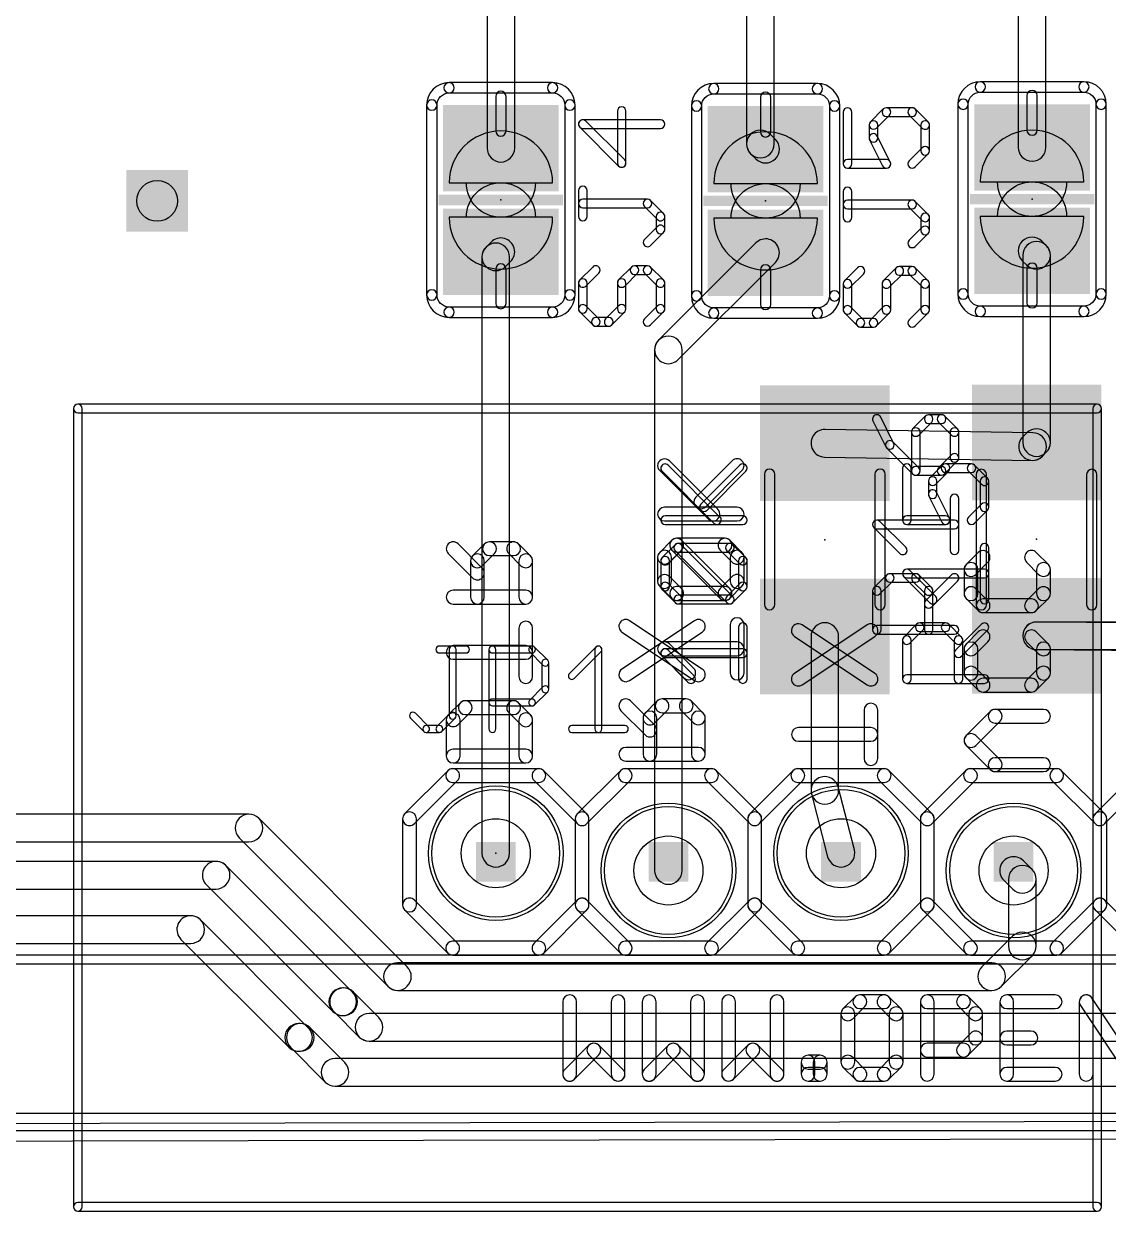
# Model space of a CAD drawing. Extents: x -3 to 127, y -3 to 73.
# Drawn here: x 26.87 to 42.83, y 6.09 to 23.56 of the extents above; entities that cross this region are included whole.
import ezdxf

# ---------------------------------------------------------------- set-up
doc = ezdxf.new("R2010")
doc.units = 0
for name, color, linetype in [('1', 22, 'CONTINUOUS'), ('16', 175, 'CONTINUOUS'), ('17', 82, 'CONTINUOUS'), ('18', 82, 'CONTINUOUS'), ('20', 7, 'CONTINUOUS'), ('21', 253, 'CONTINUOUS'), ('22', 253, 'CONTINUOUS'), ('23', 7, 'CONTINUOUS'), ('25', 253, 'CONTINUOUS'), ('255', 2, 'CONTINUOUS'), ('27', 253, 'CONTINUOUS'), ('29', 253, 'CONTINUOUS'), ('30', 253, 'CONTINUOUS'), ('31', 253, 'CONTINUOUS'), ('44', 253, 'CONTINUOUS'), ('51', 253, 'CONTINUOUS'), ('52', 253, 'CONTINUOUS')]:
    doc.layers.add(name, color=color, linetype=linetype)

# ---------------------------------------------------------------- blocks, each defined once
blk = doc.blocks.new('RECT')
blk.add_solid([(-0.5, -0.5), (0.5, -0.5), (-0.5, 0.5), (0.5, 0.5)])
blk = doc.blocks.new('ROUNDP')
blk.add_circle((0, 0), 0.5)
blk = doc.blocks.new('SQUAREV')
blk.add_solid([(-0.5, -0.5), (0.5, -0.5), (-0.5, 0.5), (0.5, 0.5)])

msp = doc.modelspace()

# ---------------------------------------------------------------- linework, layer by layer
at = {"layer": '1'}
for points in [[(41.9076, 21.7429), (41.9076, 29.371, 1), (41.5012, 29.371), (41.5012, 21.7429, 1)], [(37.503, 27.649), (37.503, 21.7931, 1), (37.9094, 21.7931), (37.9094, 27.649, 1)], [(34.0901, 21.7304), (34.0901, 24.3977, 1), (33.6837, 24.3977), (33.6837, 21.7304, 1)], [(37.5625, 21.6494), (37.6386, 21.5732, 1), (37.926, 21.8606), (37.8499, 21.9367, 1)], [(33.9559, 19.988), (34.0306, 20.0627, 1), (33.7432, 20.3501), (33.6685, 20.2753, 1)], [(34.0154, 11.3555), (34.0154, 20.1317, 1), (33.609, 20.1317), (33.609, 11.3555, 1)], [(36.4959, 18.6191), (37.926, 20.0492, 1), (37.6386, 20.3366), (36.2085, 18.9065, 1)], [(41.9137, 20.297), (41.8481, 20.3626, 1), (41.5607, 20.0752), (41.6264, 20.0096, 1)], [(41.9732, 17.3989), (41.9732, 20.1533, 1), (41.5668, 20.1533), (41.5668, 17.3989, 1)], [(36.5554, 11.1015), (36.5554, 18.7628, 1), (36.149, 18.7628), (36.149, 11.1015, 1)], [(38.6511, 17.1858), (41.7084, 17.1373, 1), (41.7149, 17.5437), (38.6575, 17.5921, 1)], [(41.8553, 17.1968), (41.9137, 17.2552, 1), (41.6264, 17.5426), (41.568, 17.4842, 1)], [(38.4511, 14.545), (38.4511, 12.2806, 1), (38.8575, 12.2806), (38.8575, 14.545, 1)], [(41.7686, 14.3517), (43.9764, 14.3357, 1), (43.9794, 14.7421), (41.7715, 14.7581, 1)], [(41.77, 14.3517), (45.795, 14.3517, 1), (45.795, 14.7581), (41.77, 14.7581, 1)], [(38.4575, 12.2299), (38.6954, 11.3049, 1), (39.089, 11.4061), (38.8511, 12.3312, 1)], [(22.7583, 11.5235), (30.1794, 11.5235, 1), (30.1794, 11.9299), (22.7583, 11.9299, 1)], [(30.0357, 11.583), (32.2213, 9.3975, 1), (32.5087, 9.6848), (30.3231, 11.8704, 1)], [(41.7039, 11.1171), (41.5759, 11.2452, 1), (41.2885, 10.9578), (41.4165, 10.8298, 1)], [(41.7634, 9.9918), (41.7634, 10.9735, 1), (41.357, 10.9735), (41.357, 9.9918, 1)], [(41.2533, 9.3975), (41.7039, 9.8481, 1), (41.4165, 10.1355), (40.9659, 9.6848, 1)], [(32.365, 9.3379), (41.1096, 9.3379, 1), (41.1096, 9.7443), (32.365, 9.7443, 1)]]:
    msp.add_lwpolyline(points, format="xyb", close=True, dxfattribs=at)
at = {"layer": '16'}
for points in [[(13.5223, 10.8291), (29.6973, 10.8291, 1), (29.6973, 11.2355), (13.5223, 11.2355, 1)], [(29.5536, 10.8886), (31.4161, 9.0261, 1), (31.7035, 9.3134), (29.841, 11.1759, 1)], [(13.0848, 10.0291), (29.3223, 10.0291, 1), (29.3223, 10.4355), (13.0848, 10.4355, 1)], [(29.1786, 10.0886), (30.7661, 8.5011, 1), (31.0535, 8.7884), (29.466, 10.3759, 1)], [(31.5598, 8.9666), (31.5723, 8.9666, 1), (31.5723, 9.373), (31.5598, 9.373, 1)], [(31.4286, 9.0261), (31.8036, 8.6511, 1), (32.091, 8.9384), (31.716, 9.3134, 1)], [(31.9473, 8.5916), (54.7598, 8.5916, 1), (54.7598, 8.998), (31.9473, 8.998, 1)], [(30.9098, 8.4416), (30.9348, 8.4416, 1), (30.9348, 8.848), (30.9098, 8.848, 1)], [(30.7911, 8.5011), (31.3036, 7.9886, 1), (31.591, 8.2759), (31.0785, 8.7884, 1)], [(31.4473, 7.9291), (55.3473, 7.9291, 1), (55.3473, 8.3355), (31.4473, 8.3355, 1)]]:
    msp.add_lwpolyline(points, format="xyb", close=True, dxfattribs=at)
at = {"layer": '20'}
msp.add_lwpolyline([(71.4983, 7.4593), (19.8256, 7.3648, 1), (19.826, 7.1108), (71.4988, 7.2053, 1)], format="xyb", close=True, dxfattribs=at)
at = {"layer": '21'}
for points in [[(33.1249, 22.5432, 1), (33.1249, 22.6956, 0.4142), (32.7947, 22.3654, 1), (32.9471, 22.3654, -0.4142)], [(33.1249, 22.5432), (34.6489, 22.5432, 1), (34.6489, 22.6956), (33.1249, 22.6956, 1)], [(34.8267, 22.3654, 1), (34.9791, 22.3654, 0.4142), (34.6489, 22.6956, 1), (34.6489, 22.5432, -0.4142)], [(37.0203, 22.5297, 1), (37.0203, 22.6821, 0.4142), (36.6901, 22.3519, 1), (36.8425, 22.3519, -0.4142)], [(37.0203, 22.5297), (38.5443, 22.5297, 1), (38.5443, 22.6821), (37.0203, 22.6821, 1)], [(38.7221, 22.3519, 1), (38.8745, 22.3519, 0.4142), (38.5443, 22.6821, 1), (38.5443, 22.5297, -0.4142)], [(40.9424, 22.5557, 1), (40.9424, 22.7081, 0.4142), (40.6122, 22.3779, 1), (40.7646, 22.3779, -0.4142)], [(40.9424, 22.5557), (42.4664, 22.5557, 1), (42.4664, 22.7081), (40.9424, 22.7081, 1)], [(42.6442, 22.3779, 1), (42.7966, 22.3779, 0.4142), (42.4664, 22.7081, 1), (42.4664, 22.5557, -0.4142)], [(32.9471, 19.5714), (32.9471, 22.3654, 1), (32.7947, 22.3654), (32.7947, 19.5714, 1)], [(34.8267, 22.3654), (34.8267, 19.5714, 1), (34.9791, 19.5714), (34.9791, 22.3654, 1)], [(36.8425, 19.5579), (36.8425, 22.3519, 1), (36.6901, 22.3519), (36.6901, 19.5579, 1)], [(38.7221, 22.3519), (38.7221, 19.5579, 1), (38.8745, 19.5579), (38.8745, 22.3519, 1)], [(40.7646, 19.5839), (40.7646, 22.3779, 1), (40.6122, 22.3779), (40.6122, 19.5839, 1)], [(42.6442, 22.3779), (42.6442, 19.5839, 1), (42.7966, 19.5839), (42.7966, 22.3779, 1)], [(32.9471, 19.5714, 1), (32.7947, 19.5714, 0.4142), (33.1249, 19.2412, 1), (33.1249, 19.3936, -0.4142)], [(34.6489, 19.3936, 1), (34.6489, 19.2412, 0.4142), (34.9791, 19.5714, 1), (34.8267, 19.5714, -0.4142)], [(36.8425, 19.5579, 1), (36.6901, 19.5579, 0.4142), (37.0203, 19.2277, 1), (37.0203, 19.3801, -0.4142)], [(38.5443, 19.3801, 1), (38.5443, 19.2277, 0.4142), (38.8745, 19.5579, 1), (38.7221, 19.5579, -0.4142)], [(40.7646, 19.5839, 1), (40.6122, 19.5839, 0.4142), (40.9424, 19.2537, 1), (40.9424, 19.4061, -0.4142)], [(42.4664, 19.4061, 1), (42.4664, 19.2537, 0.4142), (42.7966, 19.5839, 1), (42.6442, 19.5839, -0.4142)], [(40.9424, 19.2537), (42.4664, 19.2537, 1), (42.4664, 19.4061), (40.9424, 19.4061, 1)], [(33.1249, 19.2412), (34.6489, 19.2412, 1), (34.6489, 19.3936), (33.1249, 19.3936, 1)], [(37.0203, 19.2277), (38.5443, 19.2277, 1), (38.5443, 19.3801), (37.0203, 19.3801, 1)], [(32.614, 11.7917), (33.249, 12.4267, 1), (33.1053, 12.5704), (32.4703, 11.9354, 1)], [(33.1772, 12.3969), (34.4472, 12.3969, 1), (34.4472, 12.6001), (33.1772, 12.6001, 1)], [(34.3753, 12.4267), (35.0103, 11.7917, 1), (35.154, 11.9354), (34.519, 12.5704, 1)], [(35.154, 11.7917), (35.789, 12.4267, 1), (35.6453, 12.5704), (35.0103, 11.9354, 1)], [(35.7172, 12.3969), (36.9872, 12.3969, 1), (36.9872, 12.6001), (35.7172, 12.6001, 1)], [(36.9153, 12.4267), (37.5503, 11.7917, 1), (37.694, 11.9354), (37.059, 12.5704, 1)], [(37.694, 11.7917), (38.329, 12.4267, 1), (38.1853, 12.5704), (37.5503, 11.9354, 1)], [(38.2572, 12.3969), (39.5272, 12.3969, 1), (39.5272, 12.6001), (38.2572, 12.6001, 1)], [(39.4553, 12.4267), (40.0903, 11.7917, 1), (40.234, 11.9354), (39.599, 12.5704, 1)], [(40.234, 11.7917), (40.869, 12.4267, 1), (40.7253, 12.5704), (40.0903, 11.9354, 1)], [(40.7972, 12.3969), (42.0672, 12.3969, 1), (42.0672, 12.6001), (40.7972, 12.6001, 1)], [(41.9953, 12.4267), (42.6303, 11.7917, 1), (42.774, 11.9354), (42.139, 12.5704, 1)], [(42.774, 11.7917), (43.409, 12.4267, 1), (43.2653, 12.5704), (42.6303, 11.9354, 1)], [(32.6438, 10.5935), (32.6438, 11.8635, 1), (32.4406, 11.8635), (32.4406, 10.5935, 1)], [(34.9806, 11.8635), (34.9806, 10.5935, 1), (35.1838, 10.5935), (35.1838, 11.8635, 1)], [(37.5206, 11.8635), (37.5206, 10.5935, 1), (37.7238, 10.5935), (37.7238, 11.8635, 1)], [(40.0606, 11.8635), (40.0606, 10.5935, 1), (40.2638, 10.5935), (40.2638, 11.8635, 1)], [(42.6006, 11.8635), (42.6006, 10.5935, 1), (42.8038, 10.5935), (42.8038, 11.8635, 1)], [(33.249, 10.0304), (32.614, 10.6654, 1), (32.4703, 10.5217), (33.1053, 9.8867, 1)], [(35.0103, 10.6654), (34.3753, 10.0304, 1), (34.519, 9.8867), (35.154, 10.5217, 1)], [(35.789, 10.0304), (35.154, 10.6654, 1), (35.0103, 10.5217), (35.6453, 9.8867, 1)], [(37.5503, 10.6654), (36.9153, 10.0304, 1), (37.059, 9.8867), (37.694, 10.5217, 1)], [(38.329, 10.0304), (37.694, 10.6654, 1), (37.5503, 10.5217), (38.1853, 9.8867, 1)], [(40.0903, 10.6654), (39.4553, 10.0304, 1), (39.599, 9.8867), (40.234, 10.5217, 1)], [(40.869, 10.0304), (40.234, 10.6654, 1), (40.0903, 10.5217), (40.7253, 9.8867, 1)], [(42.6303, 10.6654), (41.9953, 10.0304, 1), (42.139, 9.8867), (42.774, 10.5217, 1)], [(43.409, 10.0304), (42.774, 10.6654, 1), (42.6303, 10.5217), (43.2653, 9.8867, 1)], [(34.4472, 10.0601), (33.1772, 10.0601, 1), (33.1772, 9.8569), (34.4472, 9.8569, 1)], [(36.9872, 10.0601), (35.7172, 10.0601, 1), (35.7172, 9.8569), (36.9872, 9.8569, 1)], [(39.5272, 10.0601), (38.2572, 10.0601, 1), (38.2572, 9.8569), (39.5272, 9.8569, 1)], [(42.0672, 10.0601), (40.7972, 10.0601, 1), (40.7972, 9.8569), (42.0672, 9.8569, 1)], [(87.975, 9.856), (10.975, 9.856, 1), (10.975, 9.729), (87.975, 9.729, 1)]]:
    msp.add_lwpolyline(points, format="xyb", close=True, dxfattribs=at)
at = {"layer": '22'}
for points in [[(33.6128, 15.5524), (33.2569, 15.9083, 1), (33.1133, 15.7647), (33.4692, 15.4088, 1)], [(33.6471, 15.9083), (33.4692, 15.7304, 1), (33.6128, 15.5867), (33.7908, 15.7647, 1)], [(34.0749, 15.9381), (33.719, 15.9381, 1), (33.719, 15.7349), (34.0749, 15.7349, 1)], [(34.3247, 15.7304), (34.1467, 15.9083, 1), (34.003, 15.7647), (34.181, 15.5867, 1)], [(33.4394, 15.6586), (33.4394, 15.1247, 1), (33.6426, 15.1247), (33.6426, 15.6586, 1)], [(34.3544, 15.1247), (34.3544, 15.6586, 1), (34.1512, 15.6586), (34.1512, 15.1247, 1)], [(40.8769, 15.4597), (41.0549, 15.6377, 1), (40.9112, 15.7813), (40.7333, 15.6034, 1)], [(41.623, 15.6377), (41.801, 15.4597, 1), (41.9447, 15.6034), (41.7667, 15.7813, 1)], [(40.9067, 15.1756), (40.9067, 15.5316, 1), (40.7035, 15.5316), (40.7035, 15.1756, 1)], [(41.7712, 15.5316), (41.7712, 15.1756, 1), (41.9744, 15.1756), (41.9744, 15.5316, 1)], [(33.1851, 15.0231), (34.2528, 15.0231, 1), (34.2528, 15.2263), (33.1851, 15.2263, 1)], [(41.0549, 15.0695), (40.8769, 15.2475, 1), (40.7333, 15.1038), (40.9112, 14.9259, 1)], [(41.801, 15.2475), (41.623, 15.0695, 1), (41.7667, 14.9259), (41.9447, 15.1038, 1)], [(41.6949, 15.0993), (40.983, 15.0993, 1), (40.983, 14.8961), (41.6949, 14.8961, 1)], [(34.3544, 13.9553), (34.3544, 14.6671, 1), (34.1512, 14.6671), (34.1512, 13.9553, 1)], [(36.8492, 14.0662), (35.7815, 14.778, 1), (35.6687, 14.609), (36.7365, 13.8972, 1)], [(36.7365, 14.778), (35.6687, 14.0662, 1), (35.7815, 13.8972), (36.8492, 14.609, 1)], [(39.3892, 14.0027), (38.3215, 14.7145, 1), (38.2087, 14.5455), (39.2765, 13.8337, 1)], [(39.2765, 14.7145), (38.2087, 14.0027, 1), (38.3215, 13.8337), (39.3892, 14.5455, 1)], [(40.8769, 14.2903), (41.0549, 14.4683, 1), (40.9112, 14.6119), (40.7333, 14.434, 1)], [(41.623, 14.4683), (41.801, 14.2903, 1), (41.9447, 14.434), (41.7667, 14.6119, 1)], [(33.1851, 14.2096), (34.2528, 14.2096, 1), (34.2528, 14.4128), (33.1851, 14.4128, 1)], [(40.9067, 14.0063), (40.9067, 14.3622, 1), (40.7035, 14.3622), (40.7035, 14.0063, 1)], [(41.7712, 14.3622), (41.7712, 14.0063, 1), (41.9744, 14.0063), (41.9744, 14.3622, 1)], [(41.0549, 13.9001), (40.8769, 14.0781, 1), (40.7333, 13.9344), (40.9112, 13.7565, 1)], [(41.801, 14.0781), (41.623, 13.9001, 1), (41.7667, 13.7565), (41.9447, 13.9344, 1)], [(41.6949, 13.9299), (40.983, 13.9299, 1), (40.983, 13.7267), (41.6949, 13.7267, 1)], [(33.2569, 13.2479), (33.4349, 13.4259, 1), (33.2912, 13.5696), (33.1133, 13.3916, 1)], [(33.3631, 13.3961), (34.0749, 13.3961, 1), (34.0749, 13.5993), (33.3631, 13.5993, 1)], [(34.003, 13.4259), (34.181, 13.2479, 1), (34.3247, 13.3916), (34.1467, 13.5696, 1)], [(36.1528, 13.24), (35.7969, 13.596, 1), (35.6533, 13.4523), (36.0092, 13.0964, 1)], [(36.1871, 13.596), (36.0092, 13.418, 1), (36.1528, 13.2743), (36.3308, 13.4523, 1)], [(36.6149, 13.6257), (36.259, 13.6257, 1), (36.259, 13.4225), (36.6149, 13.4225, 1)], [(36.8647, 13.418), (36.6867, 13.596, 1), (36.543, 13.4523), (36.721, 13.2743, 1)], [(39.4344, 12.7488), (39.4344, 13.4606, 1), (39.2312, 13.4606), (39.2312, 12.7488, 1)], [(40.8769, 12.943), (41.2328, 13.2989, 1), (41.0892, 13.4426), (40.7333, 13.0866, 1)], [(41.161, 13.2691), (41.8728, 13.2691, 1), (41.8728, 13.4723), (41.161, 13.4723, 1)], [(33.2867, 12.7859), (33.2867, 13.3198, 1), (33.0835, 13.3198), (33.0835, 12.7859, 1)], [(34.1512, 13.3198), (34.1512, 12.7859, 1), (34.3544, 12.7859), (34.3544, 13.3198, 1)], [(35.9794, 13.3462), (35.9794, 12.8123, 1), (36.1826, 12.8123), (36.1826, 13.3462, 1)], [(36.8944, 12.8123), (36.8944, 13.3462, 1), (36.6912, 13.3462), (36.6912, 12.8123, 1)], [(38.2651, 13.0031), (39.3328, 13.0031, 1), (39.3328, 13.2063), (38.2651, 13.2063, 1)], [(41.2328, 12.7307), (40.8769, 13.0866, 1), (40.7333, 12.943), (41.0892, 12.5871, 1)], [(34.2528, 12.8875), (33.1851, 12.8875, 1), (33.1851, 12.6843), (34.2528, 12.6843, 1)], [(35.7251, 12.7107), (36.7928, 12.7107, 1), (36.7928, 12.9139), (35.7251, 12.9139, 1)], [(41.8728, 12.7605), (41.161, 12.7605, 1), (41.161, 12.5573), (41.8728, 12.5573, 1)]]:
    msp.add_lwpolyline(points, format="xyb", close=True, dxfattribs=at)
at = {"layer": '23'}
for p in [(41.7044, 20.9809), (33.8869, 20.9684), (37.7823, 20.9549), (38.6543, 15.967), (41.77, 15.9769), (33.8122, 11.3555)]:
    msp.add_point(p, dxfattribs=at)
at = {"layer": '25'}
for points in [[(35.7279, 21.5135), (35.7279, 22.2761, 1), (35.6009, 22.2761), (35.6009, 21.5135, 1)], [(38.9243, 22.2627), (38.9243, 21.5, 1), (39.0513, 21.5), (39.0513, 22.2627, 1)], [(39.414, 22.0271), (39.6047, 22.2178, 1), (39.5149, 22.3076), (39.3242, 22.1169, 1)], [(39.5598, 22.1992), (39.9411, 22.1992, 1), (39.9411, 22.3262), (39.5598, 22.3262, 1)], [(39.8962, 22.2178), (40.0869, 22.0271, 1), (40.1767, 22.1169), (39.986, 22.3076, 1)], [(36.2364, 22.149), (35.0924, 22.149, 1), (35.0924, 22.022), (36.2364, 22.022, 1)], [(35.0475, 22.0406), (35.6195, 21.4686, 1), (35.7093, 21.5584), (35.1373, 22.1304, 1)], [(39.4326, 21.8813), (39.4326, 22.072, 1), (39.3056, 22.072), (39.3056, 21.8813, 1)], [(40.0683, 22.072), (40.0683, 21.6907, 1), (40.1953, 21.6907), (40.1953, 22.072, 1)], [(39.6166, 21.5284), (39.4259, 21.9097, 1), (39.3123, 21.8529), (39.503, 21.4716, 1)], [(40.0869, 21.7356), (39.8962, 21.5449, 1), (39.986, 21.4551), (40.1767, 21.6458, 1)], [(38.9878, 21.4365), (39.5598, 21.4365, 1), (39.5598, 21.5635), (38.9878, 21.5635, 1)], [(35.1559, 20.7254), (35.1559, 21.1067, 1), (35.0289, 21.1067), (35.0289, 20.7254, 1)], [(39.0513, 20.712), (39.0513, 21.0933, 1), (38.9243, 21.0933), (38.9243, 20.712, 1)], [(36.0457, 20.9796), (35.0924, 20.9796, 1), (35.0924, 20.8526), (36.0457, 20.8526, 1)], [(36.2813, 20.7703), (36.0907, 20.961, 1), (36.0008, 20.8712), (36.1915, 20.6805, 1)], [(39.9411, 20.9661), (38.9878, 20.9661, 1), (38.9878, 20.8391), (39.9411, 20.8391, 1)], [(40.1767, 20.7569), (39.986, 20.9475, 1), (39.8962, 20.8577), (40.0869, 20.667, 1)], [(36.2999, 20.5348), (36.2999, 20.7254, 1), (36.1729, 20.7254), (36.1729, 20.5348, 1)], [(40.1953, 20.5213), (40.1953, 20.712, 1), (40.0683, 20.712), (40.0683, 20.5213, 1)], [(36.0907, 20.2992), (36.2813, 20.4899, 1), (36.1915, 20.5797), (36.0008, 20.389, 1)], [(39.986, 20.2857), (40.1767, 20.4764, 1), (40.0869, 20.5662), (39.8962, 20.3755, 1)], [(35.2382, 19.9822), (35.0475, 19.7916, 1), (35.1373, 19.7018), (35.328, 19.8924, 1)], [(35.7093, 19.7018), (35.9, 19.8924, 1), (35.8102, 19.9822), (35.6195, 19.7916, 1)], [(35.8551, 19.8738), (36.0457, 19.8738, 1), (36.0457, 20.0008), (35.8551, 20.0008, 1)], [(36.0008, 19.8924), (36.1915, 19.7018, 1), (36.2813, 19.7916), (36.0907, 19.9822, 1)], [(39.1336, 19.9688), (38.9429, 19.7781, 1), (39.0327, 19.6883), (39.2234, 19.879, 1)], [(39.6047, 19.6883), (39.7954, 19.879, 1), (39.7056, 19.9688), (39.5149, 19.7781, 1)], [(39.7505, 19.8604), (39.9411, 19.8604, 1), (39.9411, 19.9874), (39.7505, 19.9874, 1)], [(39.8962, 19.879), (40.0869, 19.6883, 1), (40.1767, 19.7781), (39.986, 19.9688, 1)], [(35.0289, 19.7467), (35.0289, 19.3654, 1), (35.1559, 19.3654), (35.1559, 19.7467, 1)], [(35.7279, 19.3654), (35.7279, 19.7467, 1), (35.6009, 19.7467), (35.6009, 19.3654, 1)], [(36.1729, 19.7467), (36.1729, 19.3654, 1), (36.2999, 19.3654), (36.2999, 19.7467, 1)], [(38.9243, 19.7332), (38.9243, 19.3519, 1), (39.0513, 19.3519), (39.0513, 19.7332, 1)], [(39.6233, 19.3519), (39.6233, 19.7332, 1), (39.4963, 19.7332), (39.4963, 19.3519, 1)], [(40.0683, 19.7332), (40.0683, 19.3519, 1), (40.1953, 19.3519), (40.1953, 19.7332, 1)], [(35.0475, 19.3205), (35.2382, 19.1298, 1), (35.328, 19.2196), (35.1373, 19.4103, 1)], [(35.5187, 19.1298), (35.7093, 19.3205, 1), (35.6195, 19.4103), (35.4289, 19.2196, 1)], [(36.1915, 19.4103), (36.0008, 19.2196, 1), (36.0907, 19.1298), (36.2813, 19.3205, 1)], [(38.9429, 19.307), (39.1336, 19.1163, 1), (39.2234, 19.2061), (39.0327, 19.3968, 1)], [(39.414, 19.1163), (39.6047, 19.307, 1), (39.5149, 19.3968), (39.3242, 19.2061, 1)], [(40.0869, 19.3968), (39.8962, 19.2061, 1), (39.986, 19.1163), (40.1767, 19.307, 1)], [(35.2831, 19.1112), (35.4738, 19.1112, 1), (35.4738, 19.2382), (35.2831, 19.2382, 1)], [(39.1785, 19.0977), (39.3691, 19.0977, 1), (39.3691, 19.2247), (39.1785, 19.2247, 1)], [(39.3628, 17.7165), (39.5534, 17.3351, 1), (39.667, 17.3919), (39.4764, 17.7733, 1)], [(40.1373, 17.7898), (39.9467, 17.5991, 1), (40.0365, 17.5093), (40.2271, 17.7, 1)], [(40.3729, 17.8084), (40.1822, 17.8084, 1), (40.1822, 17.6814), (40.3729, 17.6814, 1)], [(40.6084, 17.5991), (40.4178, 17.7898, 1), (40.328, 17.7), (40.5186, 17.5093, 1)], [(39.9281, 17.5542), (39.9281, 16.9822, 1), (40.0551, 16.9822), (40.0551, 17.5542, 1)], [(40.627, 17.1729), (40.627, 17.5542, 1), (40.5, 17.5542), (40.5, 17.1729, 1)], [(39.5653, 17.3186), (39.9467, 16.9373, 1), (40.0365, 17.0271), (39.6551, 17.4084, 1)], [(40.4178, 16.9373), (40.6084, 17.128, 1), (40.5186, 17.2178), (40.328, 17.0271, 1)], [(39.7963, 17.0207), (39.7963, 16.2581, 1), (39.9233, 16.2581), (39.9233, 17.0207, 1)], [(39.9916, 16.9187), (40.3729, 16.9187, 1), (40.3729, 17.0457), (39.9916, 17.0457, 1)], [(40.2861, 16.7852), (40.4767, 16.9758, 1), (40.3869, 17.0656), (40.1963, 16.875, 1)], [(40.4318, 16.9572), (40.8132, 16.9572, 1), (40.8132, 17.0842), (40.4318, 17.0842, 1)], [(40.7683, 16.9758), (40.9589, 16.7852, 1), (41.0487, 16.875), (40.8581, 17.0656, 1)], [(40.3047, 16.6394), (40.3047, 16.8301, 1), (40.1777, 16.8301), (40.1777, 16.6394, 1)], [(40.9403, 16.8301), (40.9403, 16.4487, 1), (41.0673, 16.4487), (41.0673, 16.8301, 1)], [(40.4886, 16.2865), (40.298, 16.6678, 1), (40.1844, 16.611), (40.375, 16.2297, 1)], [(40.627, 15.8128), (40.627, 16.5755, 1), (40.5, 16.5755), (40.5, 15.8128, 1)], [(40.9589, 16.4936), (40.7683, 16.303, 1), (40.8581, 16.2132), (41.0487, 16.4038, 1)], [(39.8458, 15.8577), (39.4645, 16.239, 1), (39.3747, 16.1492), (39.756, 15.7679, 1)], [(39.4196, 16.1306), (40.5635, 16.1306, 1), (40.5635, 16.2576), (39.4196, 16.2576, 1)], [(39.8598, 16.1946), (40.4318, 16.1946, 1), (40.4318, 16.3216), (39.8598, 16.3216, 1)], [(41.0673, 15.0887), (41.0673, 15.8513, 1), (40.9403, 15.8513), (40.9403, 15.0887, 1)], [(39.4645, 15.1705), (39.6551, 15.3612, 1), (39.5653, 15.451), (39.3747, 15.2603, 1)], [(39.6102, 15.3426), (39.9916, 15.3426, 1), (39.9916, 15.4696), (39.6102, 15.4696, 1)], [(40.2861, 15.1336), (39.9047, 15.5149, 1), (39.8149, 15.4251), (40.1963, 15.0438, 1)], [(39.8598, 15.4065), (41.0038, 15.4065, 1), (41.0038, 15.5335), (39.8598, 15.5335, 1)], [(39.9467, 15.3612), (40.1373, 15.1705, 1), (40.2271, 15.2603), (40.0365, 15.451, 1)], [(40.2271, 14.9798), (40.6084, 15.3612, 1), (40.5186, 15.451), (40.1373, 15.0696, 1)], [(39.4831, 14.6434), (39.4831, 15.2154, 1), (39.3561, 15.2154), (39.3561, 14.6434, 1)], [(40.1187, 15.2154), (40.1187, 14.6434, 1), (40.2457, 14.6434), (40.2457, 15.2154, 1)], [(40.5635, 14.7069), (39.4196, 14.7069, 1), (39.4196, 14.5799), (40.5635, 14.5799, 1)], [(39.9047, 14.4464), (40.0954, 14.637, 1), (40.0056, 14.7268), (39.8149, 14.5362, 1)], [(40.0505, 14.6184), (40.4318, 14.6184, 1), (40.4318, 14.7454), (40.0505, 14.7454, 1)], [(40.3869, 14.637), (40.5776, 14.4464, 1), (40.6674, 14.5362), (40.4767, 14.7268, 1)], [(40.6674, 14.2557), (41.0487, 14.637, 1), (40.9589, 14.7268), (40.5776, 14.3455, 1)], [(39.9233, 13.9193), (39.9233, 14.4913, 1), (39.7963, 14.4913), (39.7963, 13.9193, 1)], [(40.559, 14.4913), (40.559, 13.9193, 1), (40.686, 13.9193), (40.686, 14.4913, 1)], [(32.9828, 14.3029), (33.3726, 14.3029, 1), (33.3726, 14.4045), (32.9828, 14.4045, 1)], [(33.2285, 13.3792), (33.2285, 14.3537, 1), (33.1269, 14.3537), (33.1269, 13.3792, 1)], [(33.8132, 13.1843), (33.8132, 14.3537, 1), (33.7116, 14.3537), (33.7116, 13.1843, 1)], [(33.7624, 14.3029), (34.3471, 14.3029, 1), (34.3471, 14.4045), (33.7624, 14.4045, 1)], [(34.3112, 14.3178), (34.5061, 14.1229, 1), (34.5779, 14.1947), (34.383, 14.3896, 1)], [(34.9677, 13.928), (35.3575, 14.3178, 1), (35.2857, 14.3896), (34.8959, 13.9998, 1)], [(35.2708, 14.3537), (35.2708, 13.1843, 1), (35.3724, 13.1843), (35.3724, 14.3537, 1)], [(34.4912, 14.1588), (34.4912, 13.769, 1), (34.5928, 13.769), (34.5928, 14.1588, 1)], [(41.0038, 13.9828), (39.8598, 13.9828, 1), (39.8598, 13.8558), (41.0038, 13.8558, 1)], [(34.5061, 13.8049), (34.3112, 13.61, 1), (34.383, 13.5382), (34.5779, 13.7331, 1)], [(34.3471, 13.6249), (33.7624, 13.6249, 1), (33.7624, 13.5233), (34.3471, 13.5233, 1)], [(32.5571, 13.3433), (32.752, 13.1484, 1), (32.8238, 13.2202), (32.6289, 13.4151, 1)], [(33.0187, 13.1484), (33.2136, 13.3433, 1), (33.1418, 13.4151), (32.9469, 13.2202, 1)], [(32.7879, 13.1335), (32.9828, 13.1335, 1), (32.9828, 13.2351), (32.7879, 13.2351, 1)], [(34.9318, 13.1335), (35.7114, 13.1335, 1), (35.7114, 13.2351), (34.9318, 13.2351, 1)]]:
    msp.add_lwpolyline(points, format="xyb", close=True, dxfattribs=at)
at = {"layer": '255'}
for points in [[(37.0793, 16.4187), (36.3675, 17.1305, 1), (36.2238, 16.9869), (36.9357, 16.2751, 1)], [(36.9014, 16.453), (37.4352, 16.9869, 1), (37.2916, 17.1305), (36.7577, 16.5967, 1)], [(36.2957, 16.2453), (37.3634, 16.2453, 1), (37.3634, 16.4485), (36.2957, 16.4485, 1)], [(36.3675, 15.6395), (36.5455, 15.8175, 1), (36.4018, 15.9611), (36.2238, 15.7832, 1)], [(36.4736, 15.7877), (37.1855, 15.7877, 1), (37.1855, 15.9909), (36.4736, 15.9909, 1)], [(37.2573, 15.2493), (36.5455, 15.9611, 1), (36.4018, 15.8175), (37.1136, 15.1057, 1)], [(37.1136, 15.8175), (37.2916, 15.6395, 1), (37.4352, 15.7832), (37.2573, 15.9611, 1)], [(36.3973, 15.3554), (36.3973, 15.7114, 1), (36.1941, 15.7114), (36.1941, 15.3554, 1)], [(37.2618, 15.7114), (37.2618, 15.3554, 1), (37.465, 15.3554), (37.465, 15.7114, 1)], [(36.5455, 15.2493), (36.3675, 15.4273, 1), (36.2238, 15.2836), (36.4018, 15.1057, 1)], [(37.2916, 15.4273), (37.1136, 15.2493, 1), (37.2573, 15.1057), (37.4352, 15.2836, 1)], [(37.1855, 15.2791), (36.4736, 15.2791, 1), (36.4736, 15.0759), (37.1855, 15.0759, 1)], [(37.465, 14.0081), (37.465, 14.7199, 1), (37.2618, 14.7199), (37.2618, 14.0081, 1)], [(36.7234, 14.0799), (36.3675, 14.4358, 1), (36.2238, 14.2922), (36.5798, 13.9363, 1)], [(36.2957, 14.2624), (37.3634, 14.2624, 1), (37.3634, 14.4656), (36.2957, 14.4656, 1)], [(34.798, 9.1703), (34.798, 8.1026, 1), (35.0012, 8.1026), (35.0012, 9.1703, 1)], [(35.713, 8.1026), (35.713, 9.1703, 1), (35.5098, 9.1703), (35.5098, 8.1026, 1)], [(35.9674, 9.1703), (35.9674, 8.1026, 1), (36.1706, 8.1026), (36.1706, 9.1703, 1)], [(36.8824, 8.1026), (36.8824, 9.1703, 1), (36.6792, 9.1703), (36.6792, 8.1026, 1)], [(37.1368, 9.1703), (37.1368, 8.1026, 1), (37.34, 8.1026), (37.34, 9.1703, 1)], [(38.0518, 8.1026), (38.0518, 9.1703, 1), (37.8486, 9.1703), (37.8486, 8.1026, 1)], [(39.0986, 9.2422), (38.9206, 9.0642, 1), (39.0643, 8.9205), (39.2423, 9.0985, 1)], [(39.5263, 9.2719), (39.1704, 9.2719, 1), (39.1704, 9.0687), (39.5263, 9.0687, 1)], [(39.7761, 9.0642), (39.5982, 9.2422, 1), (39.4545, 9.0985), (39.6325, 8.9205, 1)], [(40.2635, 8.1026), (40.2635, 9.1703, 1), (40.0603, 9.1703), (40.0603, 8.1026, 1)], [(40.1619, 9.0687), (40.6957, 9.0687, 1), (40.6957, 9.2719), (40.1619, 9.2719, 1)], [(40.6239, 9.0985), (40.8018, 8.9205, 1), (40.9455, 9.0642), (40.7676, 9.2422, 1)], [(42.0431, 9.2719), (41.3313, 9.2719, 1), (41.3313, 9.0687), (42.0431, 9.0687, 1)], [(41.2297, 9.1703), (41.2297, 8.1026, 1), (41.4329, 8.1026), (41.4329, 9.1703, 1)], [(42.4161, 9.114), (43.1279, 8.0462, 1), (43.297, 8.159), (42.5852, 9.2267, 1)], [(42.6023, 8.1026), (42.6023, 9.1703, 1), (42.3991, 9.1703), (42.3991, 8.1026, 1)], [(38.8909, 8.9924), (38.8909, 8.2805, 1), (39.0941, 8.2805), (39.0941, 8.9924, 1)], [(39.8059, 8.2805), (39.8059, 8.9924, 1), (39.6027, 8.9924), (39.6027, 8.2805, 1)], [(40.7721, 8.9924), (40.7721, 8.6365, 1), (40.9753, 8.6365), (40.9753, 8.9924, 1)], [(40.8018, 8.7083), (40.6239, 8.5303, 1), (40.7676, 8.3867), (40.9455, 8.5646, 1)], [(41.3313, 8.5349), (41.6872, 8.5349, 1), (41.6872, 8.7381), (41.3313, 8.7381, 1)], [(34.9714, 8.0308), (35.3273, 8.3867, 1), (35.1837, 8.5303), (34.8278, 8.1744, 1)], [(35.1837, 8.3867), (35.5396, 8.0308, 1), (35.6832, 8.1744), (35.3273, 8.5303, 1)], [(36.1408, 8.0308), (36.4967, 8.3867, 1), (36.3531, 8.5303), (35.9972, 8.1744, 1)], [(36.3531, 8.3867), (36.709, 8.0308, 1), (36.8526, 8.1744), (36.4967, 8.5303, 1)], [(37.3102, 8.0308), (37.6661, 8.3867, 1), (37.5225, 8.5303), (37.1666, 8.1744, 1)], [(37.5225, 8.3867), (37.8784, 8.0308, 1), (38.022, 8.1744), (37.6661, 8.5303, 1)], [(40.6957, 8.5601), (40.1619, 8.5601, 1), (40.1619, 8.3569), (40.6957, 8.3569, 1)], [(38.5094, 8.1026), (38.5094, 8.2805, 1), (38.3062, 8.2805), (38.3062, 8.1026, 1)], [(38.4078, 8.179), (38.5857, 8.179, 1), (38.5857, 8.3821), (38.4078, 8.3821, 1)], [(38.4841, 8.2805), (38.4841, 8.1026, 1), (38.6873, 8.1026), (38.6873, 8.2805, 1)], [(38.9206, 8.2087), (39.0986, 8.0308, 1), (39.2423, 8.1744), (39.0643, 8.3524, 1)], [(39.5982, 8.0308), (39.7761, 8.2087, 1), (39.6325, 8.3524), (39.4545, 8.1744, 1)], [(38.5857, 8.2042), (38.4078, 8.2042, 1), (38.4078, 8.001), (38.5857, 8.001, 1)], [(39.1704, 8.001), (39.5263, 8.001, 1), (39.5263, 8.2042), (39.1704, 8.2042, 1)], [(41.3313, 8.001), (42.0431, 8.001, 1), (42.0431, 8.2042), (41.3313, 8.2042, 1)]]:
    msp.add_lwpolyline(points, format="xyb", close=True, dxfattribs=at)
at = {"layer": '27'}
for points in [[(37.1114, 16.303), (36.3487, 17.0656, 1), (36.2589, 16.9758), (37.0216, 16.2132, 1)], [(36.9207, 16.4038), (37.4927, 16.9758, 1), (37.4029, 17.0656), (36.8309, 16.4936, 1)], [(36.3038, 16.1946), (37.4478, 16.1946, 1), (37.4478, 16.3216), (36.3038, 16.3216, 1)], [(36.3487, 15.6158), (36.5394, 15.8064, 1), (36.4496, 15.8962), (36.2589, 15.7056, 1)], [(36.4945, 15.7878), (37.2572, 15.7878, 1), (37.2572, 15.9148), (36.4945, 15.9148, 1)], [(37.3021, 15.1336), (36.5394, 15.8962, 1), (36.4496, 15.8064), (37.2123, 15.0438, 1)], [(37.2123, 15.8064), (37.4029, 15.6158, 1), (37.4927, 15.7056), (37.3021, 15.8962, 1)], [(36.3673, 15.2793), (36.3673, 15.6607, 1), (36.2403, 15.6607), (36.2403, 15.2793, 1)], [(37.3843, 15.6607), (37.3843, 15.2793, 1), (37.5113, 15.2793), (37.5113, 15.6607, 1)], [(36.5394, 15.1336), (36.3487, 15.3242, 1), (36.2589, 15.2344), (36.4496, 15.0438, 1)], [(37.4029, 15.3242), (37.2123, 15.1336, 1), (37.3021, 15.0438), (37.4927, 15.2344, 1)], [(37.2572, 15.1522), (36.4945, 15.1522, 1), (36.4945, 15.0252), (37.2572, 15.0252, 1)], [(37.5113, 13.9193), (37.5113, 14.6819, 1), (37.3843, 14.6819), (37.3843, 13.9193, 1)], [(36.7301, 13.9642), (36.3487, 14.3455, 1), (36.2589, 14.2557), (36.6403, 13.8744, 1)], [(36.3038, 14.2371), (37.4478, 14.2371, 1), (37.4478, 14.3641), (36.3038, 14.3641, 1)]]:
    msp.add_lwpolyline(points, format="xyb", close=True, dxfattribs=at)
at = {"layer": '44'}
for centre, radius in [((28.829, 20.955), 0.3), ((33.8122, 11.3555), 0.508), ((38.8922, 11.3555), 0.508), ((36.3522, 11.1015), 0.508), ((41.4322, 11.1015), 0.508)]:
    msp.add_circle(centre, radius, dxfattribs=at)
at = {"layer": '51'}
for points in [[(33.9631, 21.9844), (33.9631, 22.4924, 1), (33.8107, 22.4924), (33.8107, 21.9844, 1)], [(37.8585, 21.9709), (37.8585, 22.4789, 1), (37.7061, 22.4789), (37.7061, 21.9709, 1)], [(41.7806, 21.9969), (41.7806, 22.5049, 1), (41.6282, 22.5049), (41.6282, 21.9969, 1)], [(33.3789, 21.2224), (34.6489, 21.2224, 1), (33.1249, 21.2224), (34.3949, 21.2224, -1)], [(37.2743, 21.2089), (38.5443, 21.2089, 1), (37.0203, 21.2089), (38.2903, 21.2089, -1)], [(41.1964, 21.2349), (42.4664, 21.2349, 1), (40.9424, 21.2349), (42.2124, 21.2349, -1)], [(34.3949, 20.7144), (33.1249, 20.7144, 1), (34.6489, 20.7144), (33.3789, 20.7144, -1)], [(38.2903, 20.7009), (37.0203, 20.7009, 1), (38.5443, 20.7009), (37.2743, 20.7009, -1)], [(42.2124, 20.7269), (40.9424, 20.7269, 1), (42.4664, 20.7269), (41.1964, 20.7269, -1)], [(33.8107, 19.9524), (33.8107, 19.4444, 1), (33.9631, 19.4444), (33.9631, 19.9524, 1)], [(37.7061, 19.9389), (37.7061, 19.4309, 1), (37.8585, 19.4309), (37.8585, 19.9389, 1)], [(41.6282, 19.9649), (41.6282, 19.4569, 1), (41.7806, 19.4569), (41.7806, 19.9649, 1)], [(37.9177, 15.0145), (37.9177, 16.9322, 1), (37.7653, 16.9322), (37.7653, 15.0145, 1)], [(39.5433, 15.0145), (39.5433, 16.9322, 1), (39.3909, 16.9322), (39.3909, 15.0145, 1)], [(40.881, 16.9294), (40.881, 15.0117, 1), (41.0334, 15.0117), (41.0334, 16.9294, 1)], [(42.5066, 16.9294), (42.5066, 15.0117, 1), (42.659, 15.0117), (42.659, 16.9294, 1)]]:
    msp.add_lwpolyline(points, format="xyb", close=True, dxfattribs=at)
at = {"layer": '52'}
for points in [[(27.5984, 17.9008), (27.5984, 6.1508, 1), (27.7254, 6.1508), (27.7254, 17.9008, 1)], [(42.6619, 17.9643), (27.6619, 17.9643, 1), (27.6619, 17.8373), (42.6619, 17.8373, 1)], [(42.7254, 6.1508), (42.7254, 17.9008, 1), (42.5984, 17.9008), (42.5984, 6.1508, 1)], [(17.5119, 7.2738), (53.6619, 7.2738, 1), (53.6619, 7.5278), (17.5119, 7.5278, 1)], [(27.6619, 6.0873), (42.6619, 6.0873, 1), (42.6619, 6.2143), (27.6619, 6.2143, 1)]]:
    msp.add_lwpolyline(points, format="xyb", close=True, dxfattribs=at)

# ---------------------------------------------------------------- block references
at = {"layer": '1'}
for p, xscale, yscale, rotation in [((33.8869, 21.7304), 1.1684, 1.6002, 270), ((37.7823, 21.7169), 1.1684, 1.6002, 270), ((41.7044, 21.7429), 1.1684, 1.6002, 270), ((41.7044, 20.2189), 1.1684, 1.6002, 270), ((33.8869, 20.2064), 1.1684, 1.6002, 270), ((37.7823, 20.1929), 1.1684, 1.6002, 270), ((38.6543, 17.389), 1.6, 1.803, 270), ((41.77, 17.3989), 1.6, 1.803, 90), ((38.6543, 14.545), 1.6, 1.803, 270), ((41.77, 14.5549), 1.6, 1.803, 90)]:
    msp.add_blockref('RECT', p, dxfattribs=dict(at, xscale=xscale, yscale=yscale, rotation=rotation))
at = {"layer": '17', "xscale": 1.8796, "yscale": 1.8796}
for p in [(33.8122, 11.3555), (33.8122, 11.3555), (38.8922, 11.3555), (38.8922, 11.3555), (36.3522, 11.1015), (36.3522, 11.1015), (41.4322, 11.1015), (41.4322, 11.1015)]:
    msp.add_blockref('ROUNDP', p, dxfattribs=at)
at = {"layer": '18', "xscale": 0.9048, "yscale": 0.9048}
msp.add_blockref('SQUAREV', (28.829, 20.955), dxfattribs=at)
msp.add_blockref('SQUAREV', (28.829, 20.955), dxfattribs=at)
at = {"layer": '29'}
for p, xscale, yscale, rotation in [((41.7044, 21.7429), 1.27, 1.7018, 270), ((33.8869, 21.7304), 1.27, 1.7018, 270), ((37.7823, 21.7169), 1.27, 1.7018, 270), ((33.8869, 20.9684), 0.1524, 1.8288, 270), ((37.7823, 20.9549), 0.1524, 1.8288, 270), ((41.7044, 20.9809), 0.1524, 1.8288, 270), ((33.8869, 20.2064), 1.27, 1.7018, 270), ((37.7823, 20.1929), 1.27, 1.7018, 270), ((41.7044, 20.2189), 1.27, 1.7018, 270), ((38.6543, 17.389), 1.7016, 1.9046, 270), ((41.77, 17.3989), 1.7016, 1.9046, 90), ((38.6543, 14.545), 1.7016, 1.9046, 270), ((41.77, 14.5549), 1.7016, 1.9046, 90)]:
    msp.add_blockref('RECT', p, dxfattribs=dict(at, xscale=xscale, yscale=yscale, rotation=rotation))
at = {"layer": '29', "xscale": 1.9812, "yscale": 1.9812}
for p in [(33.8122, 11.3555), (38.8922, 11.3555), (36.3522, 11.1015), (41.4322, 11.1015)]:
    msp.add_blockref('ROUNDP', p, dxfattribs=at)
at = {"layer": '30', "xscale": 1.9812, "yscale": 1.9812}
for p in [(33.8122, 11.3555), (38.8922, 11.3555), (36.3522, 11.1015), (41.4322, 11.1015)]:
    msp.add_blockref('ROUNDP', p, dxfattribs=at)
at = {"layer": '31'}
for p, xscale, yscale, rotation in [((33.8869, 21.7304), 1.1684, 1.6002, 270), ((37.7823, 21.7169), 1.1684, 1.6002, 270), ((41.7044, 21.7429), 1.1684, 1.6002, 270), ((41.7044, 20.2189), 1.1684, 1.6002, 270), ((33.8869, 20.2064), 1.1684, 1.6002, 270), ((37.7823, 20.1929), 1.1684, 1.6002, 270), ((38.6543, 17.389), 1.6, 1.803, 270), ((41.77, 17.3989), 1.6, 1.803, 90), ((38.6543, 14.545), 1.6, 1.803, 270), ((41.77, 14.5549), 1.6, 1.803, 90)]:
    msp.add_blockref('RECT', p, dxfattribs=dict(at, xscale=xscale, yscale=yscale, rotation=rotation))
at = {"layer": '51', "xscale": 0.7366, "yscale": 1.7526}
for p, rotation in [((38.6543, 17.2878), 270), ((41.77, 17.2977), 90), ((38.6543, 14.6462), 270), ((41.77, 14.6561), 90)]:
    msp.add_blockref('RECT', p, dxfattribs=dict(at, rotation=rotation))
at = {"layer": '51', "xscale": 0.5842, "yscale": 0.5842}
for p in [(33.8122, 11.2285), (36.3522, 11.2285), (38.8922, 11.2285), (41.4322, 11.2285)]:
    msp.add_blockref('RECT', p, dxfattribs=at)

doc.saveas('drawing.dxf')
